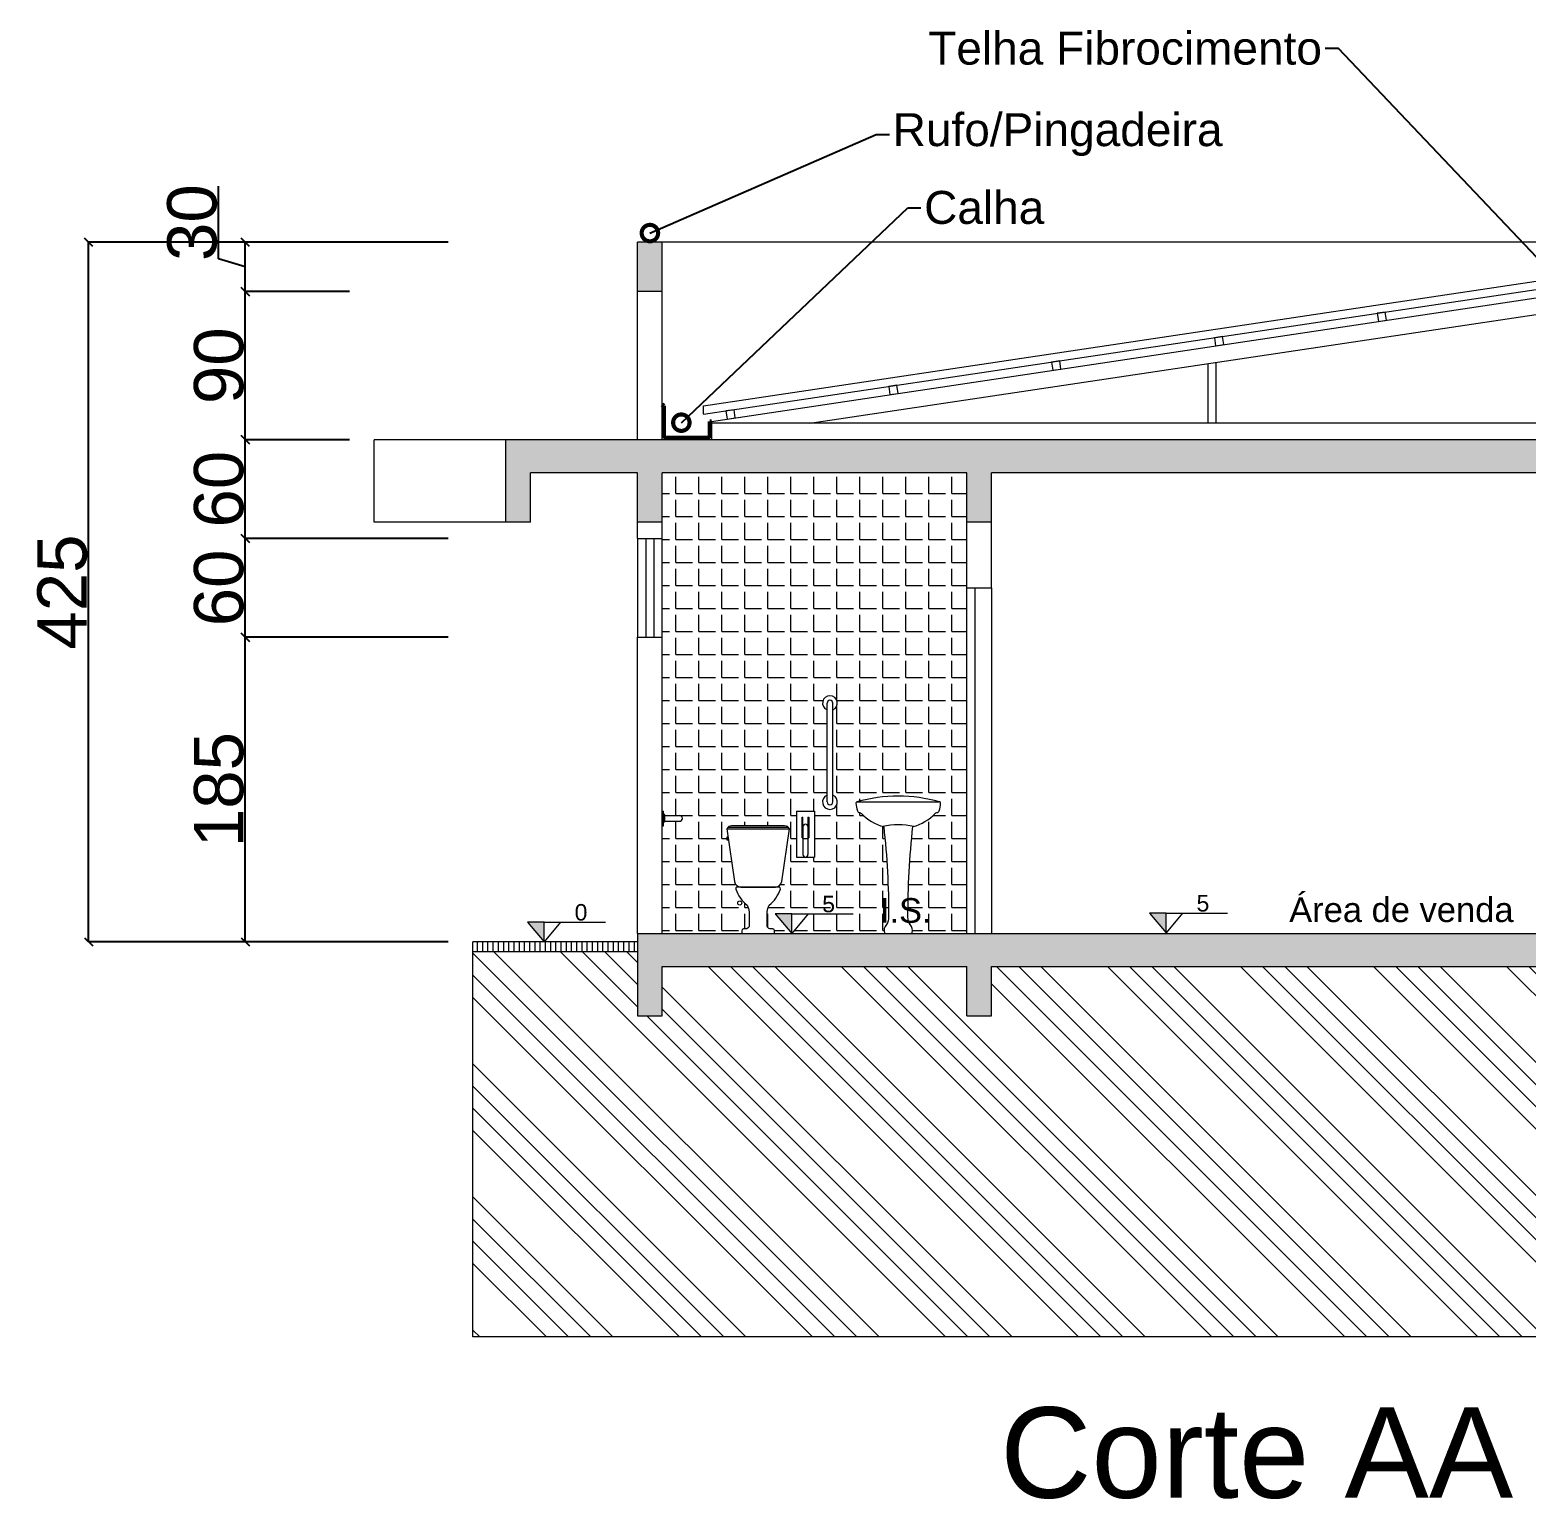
# Model space of a CAD drawing. Header units: millimetres. Extents: x -9997 to 44619, y -1295 to 91103.
# Drawn here: x -3745 to -2836, y 3035 to 3928 of the extents above; entities that cross this region are included whole.
import ezdxf
from ezdxf import colors
from ezdxf.entities.mleader import LeaderData, LeaderLine
from ezdxf.math import Vec2, Vec3

# ---------------------------------------------------------------- set-up
doc = ezdxf.new("R2010")
doc.units = ezdxf.units.MM
doc.header["$LTSCALE"] = 0.1
doc.layers.get('0').update_dxf_attribs({"lineweight": 5})
for name, color, linetype, lineweight in [('aberturas', 6, 'Continuous', 0), ('alvenaria', 5, 'Continuous', 9), ('alvenaria longe', 253, 'Continuous', 0), ('Calha', 7, 'Continuous', 60), ('cota de nivel', 1, 'Continuous', 5), ('Cotas', 250, 'Continuous', 30), ('Hachuras', 250, 'Continuous', 0), ('mobiliario', 242, 'Continuous', 0), ('piso', 254, 'Continuous', 0), ('Telha Fibrocimento', 252, 'Continuous', 0), ('telhado', 40, 'Continuous', 5)]:
    doc.layers.add(name, color=color, linetype=linetype, lineweight=lineweight)
for name, color, linetype in [('ARQ-MOVEIS', 252, 'Continuous'), ('ARQ-NOME-AMBIENTE', 7, 'Continuous'), ('nome de ambiente', 3, 'Continuous')]:
    doc.layers.add(name, color=color, linetype=linetype)
doc.layers.add('corte terreno', color=7, linetype='Continuous', lineweight=5, true_color=0x4f342a)
doc.styles.get("Standard").update_dxf_attribs({"font": 'arial.ttf'})
doc.styles.add('TITULO-NBC', font='arial.ttf')
doc.dimstyles.new('ISO-25', dxfattribs={"dimtxt": 30, "dimasz": 5, "dimexe": 0, "dimexo": 15, "dimtad": 1, "dimtxsty": 'Standard', "dimblk": 'OBLIQUE', "dimcen": 0, "dimclrd": 7, "dimclre": 7, "dimclrt": 7, "dimadec": 8, "dimazin": 0, "dimtfac": 1, "dimtmove": 0, "dimatfit": 3, "dimldrblk": 'OBLIQUE', "dimfxl": 5, "dimtfillclr": 250, "dimarcsym": 0})

# ---------------------------------------------------------------- blocks, each defined once
blk = doc.blocks.new('_DotSmall')
at = {"color": 0, "linetype": 'ByBlock', "const_width": 0.5}
blk.add_lwpolyline([(-0.0625, 0, 1), (0.0625, 0, 1)], format="xyb", close=True, dxfattribs=at)
blk = doc.blocks.new('_Oblique')
at = {"color": 0, "linetype": 'ByBlock', "lineweight": -2}
blk.add_line((-0.5, -0.5), (0.5, 0.5), dxfattribs=at)
blk = doc.blocks.new('*D170')
at = {"layer": 'alvenaria', "color": 7, "linetype": 'ByBlock', "lineweight": -2, "transparency": 16777216}
for p, q in [((-3490.91, 3558.79), (-3614.21, 3558.79)), ((-3490.91, 3373.79), (-3614.21, 3373.79))]:
    blk.add_line(p, q, dxfattribs=at)
at = {"layer": 'alvenaria', "color": 7, "lineweight": -2, "transparency": 16777216}
blk.add_line((-3614.21, 3373.79), (-3614.21, 3558.79), dxfattribs=at)
at = {"layer": 'Defpoints', "color": 0, "linetype": 'ByBlock', "transparency": 16777216}
for p in [(-3614.21, 3558.79), (-3475.91, 3558.79), (-3475.91, 3373.79)]:
    blk.add_point(p, dxfattribs=at)
at = {"layer": 'alvenaria', "color": 7, "linetype": 'ByBlock', "lineweight": -2, "transparency": 16777216, "xscale": 5, "yscale": 5, "zscale": 5}
for p, rotation in [((-3614.21, 3558.79), 90), ((-3614.21, 3373.79), 270)]:
    blk.add_blockref('_Oblique', p, dxfattribs=dict(at, rotation=rotation))
at = {"layer": 'alvenaria', "color": 7, "linetype": 'ByBlock', "transparency": 16777216, "insert": (-3630.16, 3466.29), "char_height": 30, "attachment_point": 5, "rotation": 90}
blk.add_mtext('185', dxfattribs=at)
blk = doc.blocks.new('*D171')
at = {"layer": 'alvenaria', "color": 7, "linetype": 'ByBlock', "lineweight": -2, "transparency": 16777216}
for p, q in [((-3490.91, 3618.79), (-3614.21, 3618.79)), ((-3490.91, 3558.79), (-3614.21, 3558.79))]:
    blk.add_line(p, q, dxfattribs=at)
at = {"layer": 'alvenaria', "color": 7, "lineweight": -2, "transparency": 16777216}
blk.add_line((-3614.21, 3558.79), (-3614.21, 3618.79), dxfattribs=at)
at = {"layer": 'Defpoints', "color": 0, "linetype": 'ByBlock', "transparency": 16777216}
for p in [(-3614.21, 3618.79), (-3475.91, 3618.79), (-3475.91, 3558.79)]:
    blk.add_point(p, dxfattribs=at)
at = {"layer": 'alvenaria', "color": 7, "linetype": 'ByBlock', "lineweight": -2, "transparency": 16777216, "xscale": 5, "yscale": 5, "zscale": 5}
for p, rotation in [((-3614.21, 3618.79), 90), ((-3614.21, 3558.79), 270)]:
    blk.add_blockref('_Oblique', p, dxfattribs=dict(at, rotation=rotation))
at = {"layer": 'alvenaria', "color": 7, "linetype": 'ByBlock', "transparency": 16777216, "insert": (-3630.16, 3588.79), "char_height": 30, "attachment_point": 5, "rotation": 90}
blk.add_mtext('60', dxfattribs=at)
blk = doc.blocks.new('*D172')
at = {"layer": 'alvenaria', "color": 7, "linetype": 'ByBlock', "lineweight": -2, "transparency": 16777216}
for p, q in [((-3550.91, 3678.79), (-3614.21, 3678.79)), ((-3490.91, 3618.79), (-3614.21, 3618.79))]:
    blk.add_line(p, q, dxfattribs=at)
at = {"layer": 'alvenaria', "color": 7, "lineweight": -2, "transparency": 16777216}
blk.add_line((-3614.21, 3618.79), (-3614.21, 3678.79), dxfattribs=at)
at = {"layer": 'Defpoints', "color": 0, "linetype": 'ByBlock', "transparency": 16777216}
for p in [(-3614.21, 3678.79), (-3535.91, 3678.79), (-3475.91, 3618.79)]:
    blk.add_point(p, dxfattribs=at)
at = {"layer": 'alvenaria', "color": 7, "linetype": 'ByBlock', "lineweight": -2, "transparency": 16777216, "xscale": 5, "yscale": 5, "zscale": 5}
for p, rotation in [((-3614.21, 3678.79), 90), ((-3614.21, 3618.79), 270)]:
    blk.add_blockref('_Oblique', p, dxfattribs=dict(at, rotation=rotation))
at = {"layer": 'alvenaria', "color": 7, "linetype": 'ByBlock', "transparency": 16777216, "insert": (-3630.16, 3648.79), "char_height": 30, "attachment_point": 5, "rotation": 90}
blk.add_mtext('60', dxfattribs=at)
blk = doc.blocks.new('*D173')
at = {"layer": 'alvenaria', "color": 7, "linetype": 'ByBlock', "lineweight": -2, "transparency": 16777216}
for p, q in [((-3550.91, 3768.79), (-3614.21, 3768.79)), ((-3550.91, 3678.79), (-3614.21, 3678.79))]:
    blk.add_line(p, q, dxfattribs=at)
at = {"layer": 'alvenaria', "color": 7, "lineweight": -2, "transparency": 16777216}
blk.add_line((-3614.21, 3678.79), (-3614.21, 3768.79), dxfattribs=at)
at = {"layer": 'Defpoints', "color": 0, "linetype": 'ByBlock', "transparency": 16777216}
for p in [(-3614.21, 3768.79), (-3535.91, 3768.79), (-3535.91, 3678.79)]:
    blk.add_point(p, dxfattribs=at)
at = {"layer": 'alvenaria', "color": 7, "linetype": 'ByBlock', "lineweight": -2, "transparency": 16777216, "xscale": 5, "yscale": 5, "zscale": 5}
for p, rotation in [((-3614.21, 3768.79), 90), ((-3614.21, 3678.79), 270)]:
    blk.add_blockref('_Oblique', p, dxfattribs=dict(at, rotation=rotation))
at = {"layer": 'alvenaria', "color": 7, "linetype": 'ByBlock', "transparency": 16777216, "insert": (-3630.16, 3723.79), "char_height": 30, "attachment_point": 5, "rotation": 90}
blk.add_mtext('90', dxfattribs=at)
blk = doc.blocks.new('*D174')
at = {"layer": 'alvenaria', "color": 7, "lineweight": -2, "transparency": 16777216}
for p, q in [((-3630.48, 3788.67), (-3630.48, 3832.77)), ((-3614.21, 3768.79), (-3614.21, 3798.79)), ((-3614.21, 3783.79), (-3630.48, 3788.67))]:
    blk.add_line(p, q, dxfattribs=at)
at = {"layer": 'alvenaria', "color": 7, "linetype": 'ByBlock', "lineweight": -2, "transparency": 16777216}
for p, q in [((-3550.91, 3798.79), (-3614.21, 3798.79)), ((-3550.91, 3768.79), (-3614.21, 3768.79))]:
    blk.add_line(p, q, dxfattribs=at)
at = {"layer": 'Defpoints', "color": 0, "linetype": 'ByBlock', "transparency": 16777216}
for p in [(-3614.21, 3798.79), (-3535.91, 3798.79), (-3535.91, 3768.79)]:
    blk.add_point(p, dxfattribs=at)
at = {"layer": 'alvenaria', "color": 7, "linetype": 'ByBlock', "lineweight": -2, "transparency": 16777216, "xscale": 5, "yscale": 5, "zscale": 5}
for p, rotation in [((-3614.21, 3798.79), 90), ((-3614.21, 3768.79), 270)]:
    blk.add_blockref('_Oblique', p, dxfattribs=dict(at, rotation=rotation))
at = {"layer": 'alvenaria', "color": 7, "linetype": 'ByBlock', "transparency": 16777216, "insert": (-3646.43, 3810.72), "char_height": 30, "attachment_point": 5, "rotation": 90}
blk.add_mtext('30', dxfattribs=at)
blk = doc.blocks.new('*D175')
at = {"layer": 'alvenaria', "color": 7, "linetype": 'ByBlock', "lineweight": -2, "transparency": 16777216}
for p, q in [((-3490.91, 3798.79), (-3709.38, 3798.79)), ((-3490.91, 3373.79), (-3709.38, 3373.79))]:
    blk.add_line(p, q, dxfattribs=at)
at = {"layer": 'alvenaria', "color": 7, "lineweight": -2, "transparency": 16777216}
blk.add_line((-3709.38, 3373.79), (-3709.38, 3798.79), dxfattribs=at)
at = {"layer": 'Defpoints', "color": 0, "linetype": 'ByBlock', "transparency": 16777216}
for p in [(-3709.38, 3798.79), (-3475.91, 3798.79), (-3475.91, 3373.79)]:
    blk.add_point(p, dxfattribs=at)
at = {"layer": 'alvenaria', "color": 7, "linetype": 'ByBlock', "lineweight": -2, "transparency": 16777216, "xscale": 5, "yscale": 5, "zscale": 5}
for p, rotation in [((-3709.38, 3798.79), 90), ((-3709.38, 3373.79), 270)]:
    blk.add_blockref('_Oblique', p, dxfattribs=dict(at, rotation=rotation))
at = {"layer": 'alvenaria', "color": 7, "linetype": 'ByBlock', "transparency": 16777216, "insert": (-3725.32, 3586.29), "char_height": 30, "attachment_point": 5, "rotation": 90}
blk.add_mtext('425', dxfattribs=at)

msp = doc.modelspace()

# ---------------------------------------------------------------- hatches: boundary and pattern name
at = {"layer": 'corte terreno', "linetype": 'ByBlock'}
h = msp.add_hatch(dxfattribs=at)
h.set_pattern_fill('ANSI34', color=256, scale=3, angle=-90)
h.set_pattern_definition([(315, (-5174.917, -3730.23), (40.41115, 40.41115), []), (315, (-5174.917, -3743.7), (40.41115, 40.41115), []), (315, (-5174.917, -3757.17), (40.41115, 40.41115), []), (315, (-5174.917, -3770.64), (40.41115, 40.41115), [])])
h.paths.add_polyline_path([(-1993.614, 3133.792), (-1993.614, 3289.812), (-2093.614, 3293.784), (-2093.614, 3273.792), (-2108.614, 3273.792), (-2108.614, 3358.792), (-2268.214, 3358.792), (-2268.214, 3328.792), (-2283.214, 3328.792), (-2283.214, 3358.792), (-2761.314, 3358.792), (-2761.314, 3328.792), (-2776.314, 3328.792), (-2776.314, 3358.792), (-3160.914, 3358.792), (-3160.914, 3328.792), (-3175.914, 3328.792), (-3175.914, 3358.792), (-3360.914, 3358.792), (-3360.914, 3328.792), (-3375.914, 3328.792), (-3375.914, 3367.792), (-3475.914, 3367.792), (-3475.914, 3133.792)])
at = {"layer": 'cota de nivel', "linetype": 'ByBlock'}
h = msp.add_hatch(color=256, dxfattribs=at)
h.dxf.hatch_style = 1
h.paths.add_polyline_path([(-3282.29, 3390.816), (-3292.29, 3390.816), (-3282.29, 3378.792)])
h = msp.add_hatch(color=256, dxfattribs=at)
h.dxf.hatch_style = 1
h.paths.add_polyline_path([(-3054.894, 3391.287), (-3064.894, 3391.287), (-3054.894, 3379.263)])
h = msp.add_hatch(color=256, dxfattribs=at)
h.dxf.hatch_style = 1
h.paths.add_polyline_path([(-3432.672, 3385.816), (-3442.672, 3385.816), (-3432.672, 3373.792)])
at = {"layer": 'Hachuras', "linetype": 'ByBlock', "true_color": 0x000000}
h = msp.add_hatch(dxfattribs=at)
h.set_pattern_fill('AR-CONC', color=18, scale=0.08, angle=-90)
h.set_pattern_definition([(320, (-5174.917, -3730.23), (-1.275127, -14.574774), [1.524, -16.764]), (265, (-5174.917, -3730.23), (15.284548, 2.819474), [1.2192, -13.411247]), (10.45144, (-5175.023, -3731.445), (14.00942, -11.7553), [1.2952, -14.24722]), (316.1842, (-5170.853, -3730.23), (-3.363386, -21.686323), [2.286, -25.146]), (6.63556, (-5171.133, -3732.037), (19.79409, -18.99233), [1.9428, -21.37085]), (261.18415, (-5170.853, -3730.23), (19.79409, -18.99233), [1.8288, -20.11678]), (291, (-5171.869, -3732.262), (-8.181216, -12.129151), [1.524, -16.764]), (236, (-5171.869, -3732.262), (14.735037, -4.944162), [1.2192, -13.4112]), (341.45144, (-5172.551, -3733.273), (6.553822, -17.073314), [1.2952, -14.247195]), (307.5, (-5174.917, -3730.23), (6.764403, -0.2470883), [0, -13.24864, 0, -13.6144, 0, -13.462]), (277.5, (-5174.917, -3730.23), (8.014446, -5.345573), [0, -7.76224, 0, -12.94384, 0, -5.1308]), (237.5, (-5174.917, -3725.6986), (-0.4582995, -10.8472476), [0, -5.08, 0, -15.8496, 0, -21.0312]), (227.5, (-5174.917, -3723.667), (2.034119, -11.850335), [0, -6.604, 0, -10.52576, 0, -14.9352])])
h.paths.add_polyline_path([(-3375.914, 3678.792), (-3455.914, 3678.792), (-3455.914, 3628.792), (-3440.914, 3628.792), (-3440.914, 3658.792), (-3375.914, 3658.792), (-3375.914, 3628.792), (-3360.914, 3628.792), (-3360.914, 3658.792), (-3175.914, 3658.792), (-3175.914, 3628.792), (-3160.914, 3628.792), (-3160.914, 3658.792), (-2776.314, 3658.792), (-2776.314, 3628.792), (-2761.314, 3628.792), (-2761.314, 3658.792), (-2283.214, 3658.792), (-2283.214, 3628.792), (-2268.214, 3628.792), (-2268.214, 3658.792), (-2108.614, 3658.792), (-2108.614, 3628.792), (-2093.614, 3628.792), (-2093.614, 3678.792)])
h.paths.add_polyline_path([(-3160.914, 3358.792), (-2776.314, 3358.792), (-2776.314, 3328.792), (-2761.314, 3328.792), (-2761.314, 3358.792), (-2283.214, 3358.792), (-2283.214, 3328.792), (-2268.214, 3328.792), (-2268.214, 3358.792), (-2108.614, 3358.792), (-2108.614, 3273.792), (-2093.614, 3273.792), (-2093.614, 3303.792), (-2093.614, 3378.792), (-3375.914, 3378.792), (-3375.914, 3358.792), (-3375.914, 3328.792), (-3360.914, 3328.792), (-3360.914, 3358.792), (-3175.914, 3358.792), (-3175.914, 3328.792), (-3160.914, 3328.792)])
h.paths.add_polyline_path([(-3360.914, 3798.792), (-3375.914, 3798.792), (-3375.914, 3768.792), (-3360.914, 3768.792)])
h.paths.add_polyline_path([(-2253.961, 3918.792), (-2257.855, 3898.792), (-2108.614, 3898.792), (-2108.614, 3868.792), (-2093.614, 3868.792), (-2093.614, 3918.792)])
h.paths.add_polyline_path([(-2283.214, 3918.792), (-2283.214, 3868.792), (-2268.214, 3868.792), (-2268.214, 3898.792), (-2257.855, 3898.792), (-2253.961, 3918.792)])
at = {"layer": 'Hachuras', "linetype": 'ByBlock', "lineweight": 0, "true_color": 0x7aafdf}
h = msp.add_hatch(dxfattribs=at)
h.set_pattern_fill('ANGLE', color=143, scale=2)
h.set_pattern_definition([(0, (-2835.777, 0), (0, 13.97), [10.16, -3.81]), (90, (-2835.777, 0), (-13.97, 9e-16), [10.16, -3.81])])
h.paths.add_polyline_path([(-3175.914, 3658.792), (-3360.914, 3658.792), (-3360.914, 3453.276), (-3360.164, 3453.276), (-3360.164, 3451.526), (-3359.406, 3450.551), (-3350.414, 3450.551, -1), (-3350.414, 3447.051), (-3359.414, 3447.051), (-3360.164, 3446.026), (-3360.164, 3444.276), (-3360.914, 3444.276), (-3360.914, 3378.792), (-3312.674, 3378.792), (-3312.674, 3380.399, -0.3967465), (-3311.587, 3381.638), (-3309.786, 3381.638, 0.2286061), (-3308.122, 3383.242), (-3308.122, 3392.109, 0.0578386), (-3309.335, 3396.029, -0.1464857), (-3316.166, 3405.744, -0.4135001), (-3315.55, 3407.079), (-3313.191, 3407.079, -0.3486096), (-3317.042, 3410.416), (-3320.695, 3435.833), (-3321.211, 3435.833), (-3321.211, 3435.626), (-3321.418, 3435.626), (-3321.418, 3437.585), (-3321.211, 3437.585), (-3321.211, 3437.379), (-3320.917, 3437.379), (-3321.656, 3442.521, -0.2500328), (-3318.783, 3444.298), (-3286.565, 3444.298, -0.2500328), (-3283.692, 3442.521), (-3288.307, 3410.416, -0.3486096), (-3292.157, 3407.079), (-3289.799, 3407.079, -0.4135001), (-3289.182, 3405.744, -0.1464857), (-3296.013, 3396.029, 0.0578386), (-3297.226, 3392.109), (-3297.226, 3383.242, 0.2286061), (-3295.562, 3381.638), (-3293.99, 3381.638, -0.431899), (-3292.674, 3380.483), (-3292.674, 3378.792), (-3282.29, 3378.792), (-3292.29, 3390.816), (-3282.29, 3390.816), (-3272.29, 3390.816), (-3282.29, 3378.792), (-3225.432, 3378.792, -0.3996186), (-3225.931, 3379.267, -0.2829319), (-3224.686, 3384.303, 0.1462659), (-3223.429, 3388.89, 0.0291996), (-3226.415, 3443.804, -0.1460706), (-3239.94, 3451.839, 0.2014424), (-3240.998, 3452.322, -0.3199477), (-3242.39, 3453.371, -0.0578761), (-3243.259, 3457.877, -0.3798983), (-3242.675, 3458.765, -0.1440356), (-3192.41, 3458.765, -0.3798999), (-3191.826, 3457.877, -0.0578555), (-3192.694, 3453.372, -0.321104), (-3194.092, 3452.322, 0.2006534), (-3195.145, 3451.839, -0.1460706), (-3208.67, 3443.804, 0.0292634), (-3211.655, 3388.779, 0.1309949), (-3210.399, 3384.298, -0.2829151), (-3209.154, 3379.263, -0.3970762), (-3209.653, 3378.792), (-3175.914, 3378.792)])
h.paths.add_polyline_path([(-3257.274, 3462.938, -4.9404463), (-3260.774, 3462.938), (-3260.774, 3514.646, -4.9404463), (-3257.274, 3514.646)], flags=16)
h.paths.add_polyline_path([(-3268.436, 3453.276), (-3268.436, 3425.276), (-3279.436, 3425.276), (-3279.436, 3453.276)], flags=16)
h.paths.add_polyline_path([(-3271.936, 3449.538), (-3271.936, 3436.943), (-3272.436, 3436.943), (-3272.436, 3426.776, -1), (-3275.436, 3426.776), (-3275.436, 3436.943), (-3275.936, 3436.943), (-3275.936, 3449.538), (-3275.436, 3449.538), (-3275.436, 3443.776, -1), (-3272.436, 3443.776), (-3272.436, 3449.538)], flags=16)
h.paths.add_polyline_path([(-3312.586, 3397.402, -1), (-3315.094, 3397.402, -1)], flags=16)
h.paths.add_polyline_path([(-3266.838, 3386.304), (-3254.069, 3386.304), (-3254.069, 3406.911), (-3266.838, 3406.911)], flags=24)
at = {"layer": 'piso', "linetype": 'ByBlock', "true_color": 0xc7c8ca}
h = msp.add_hatch(dxfattribs=at)
h.set_pattern_fill('ANSI31', color=9, angle=45)
h.set_pattern_definition([(90, (-5174.917, -3730.23), (-3.175, 1e-15), [])])
h.paths.add_polyline_path([(-3375.914, 3367.792), (-3375.914, 3373.792), (-3475.914, 3373.792), (-3475.914, 3367.792)])

# ---------------------------------------------------------------- linework, layer by layer
at = {"layer": 'aberturas', "linetype": 'ByBlock'}
for p, q in [((-3370.914, 3618.792), (-3370.914, 3558.792)), ((-3365.914, 3558.792), (-3365.914, 3618.792)), ((-3175.914, 3378.792), (-3175.914, 3588.792)), ((-3170.914, 3378.792), (-3170.914, 3588.792))]:
    msp.add_line(p, q, dxfattribs=at)
at = {"layer": 'alvenaria'}
for p, q in [((-3375.914, 3678.792), (-3375.914, 3798.792)), ((-3360.914, 3678.792), (-3360.914, 3798.792)), ((-2093.614, 3678.792), (-3375.914, 3678.792)), ((-3440.914, 3628.792), (-3440.914, 3658.792)), ((-3375.914, 3618.792), (-3375.914, 3658.792)), ((-3360.914, 3618.792), (-3360.914, 3658.792)), ((-3175.914, 3658.792), (-3360.914, 3658.792)), ((-3175.914, 3588.792), (-3175.914, 3658.792)), ((-3160.914, 3588.792), (-3160.914, 3658.792)), ((-2776.314, 3658.792), (-3160.914, 3658.792)), ((-3440.914, 3628.792), (-3455.914, 3628.792)), ((-3360.914, 3628.792), (-3375.914, 3628.792)), ((-3160.914, 3628.792), (-3175.914, 3628.792)), ((-3375.914, 3618.792), (-3360.914, 3618.792)), ((-3175.914, 3588.792), (-3160.914, 3588.792)), ((-3175.914, 3588.792), (-3160.914, 3588.792)), ((-3375.914, 3378.792), (-3375.914, 3558.792)), ((-3375.914, 3558.792), (-3360.914, 3558.792)), ((-3360.914, 3378.792), (-3360.914, 3558.792)), ((-3375.914, 3378.792), (-2093.614, 3378.792)), ((-3375.914, 3378.792), (-3375.914, 3358.792)), ((-3375.914, 3358.792), (-3375.914, 3328.792)), ((-3360.914, 3358.792), (-3175.914, 3358.792)), ((-3360.914, 3328.792), (-3360.914, 3358.792)), ((-3175.914, 3328.792), (-3175.914, 3358.792)), ((-3160.914, 3358.792), (-2776.314, 3358.792)), ((-3160.914, 3328.792), (-3160.914, 3358.792)), ((-3375.914, 3328.792), (-3360.914, 3328.792)), ((-3175.914, 3328.792), (-3160.914, 3328.792))]:
    msp.add_line(p, q, dxfattribs=at)
at = {"layer": 'alvenaria', "linetype": 'ByBlock'}
for p, q in [((-3360.914, 3798.792), (-3375.914, 3798.792)), ((-3360.914, 3768.792), (-3375.914, 3768.792)), ((-3455.914, 3628.792), (-3455.914, 3678.792)), ((-3375.914, 3678.792), (-3455.914, 3678.792)), ((-3375.914, 3658.792), (-3440.914, 3658.792))]:
    msp.add_line(p, q, dxfattribs=at)
at = {"layer": 'alvenaria longe'}
msp.add_line((-2283.214, 3798.792), (-3360.914, 3798.792), dxfattribs=at)
at = {"layer": 'alvenaria longe', "linetype": 'ByBlock'}
for p, q in [((-3535.914, 3628.792), (-3535.914, 3678.792)), ((-3455.914, 3678.792), (-3535.914, 3678.792)), ((-3455.914, 3628.792), (-3535.914, 3628.792)), ((-3375.914, 3618.792), (-3375.914, 3558.792)), ((-3360.914, 3558.792), (-3360.914, 3618.792)), ((-3160.914, 3588.792), (-3160.914, 3379.263))]:
    msp.add_line(p, q, dxfattribs=at)
at = {"layer": 'ARQ-MOVEIS', "linetype": 'Continuous', "lineweight": 0}
for centre, radius, start, end in [((-3216.942, 3379.716), 9, 182.829728, 182.859105), ((-3218.143, 3379.716), 9, 357.140895, 357.170272), ((-3209.653, 3379.292), 0.5, 357.135495, 357.656003)]:
    msp.add_arc(centre, radius, start, end, dxfattribs=at)
at = {"layer": 'Calha', "linetype": 'ByBlock'}
for p, q in [((-3359.914, 3699.316), (-3360.914, 3700.316)), ((-3359.914, 3679.792), (-3359.914, 3699.316)), ((-3331.914, 3689.954), (-3331.914, 3679.792)), ((-3331.914, 3689.954), (-3330.914, 3689.954)), ((-3331.914, 3679.792), (-3359.914, 3679.792))]:
    msp.add_line(p, q, dxfattribs=at)
at = {"layer": 'corte terreno'}
for p, q in [((-3375.914, 3367.792), (-3475.914, 3367.792)), ((-3475.914, 3133.792), (-3475.914, 3367.792)), ((-1993.614, 3133.792), (-3475.914, 3133.792))]:
    msp.add_line(p, q, dxfattribs=at)
at = {"layer": 'cota de nivel', "linetype": 'ByBlock'}
for p, q in [((-3282.29, 3390.816), (-3292.29, 3390.816)), ((-3292.29, 3390.816), (-3282.29, 3378.792)), ((-3282.29, 3378.792), (-3282.29, 3390.816)), ((-3282.29, 3390.816), (-3272.29, 3390.816)), ((-3272.29, 3390.816), (-3282.29, 3378.792)), ((-3272.29, 3390.816), (-3245.018, 3390.816)), ((-3054.894, 3391.287), (-3064.894, 3391.287)), ((-3064.894, 3391.287), (-3054.894, 3379.263)), ((-3054.894, 3379.263), (-3054.894, 3391.287)), ((-3054.894, 3391.287), (-3044.894, 3391.287)), ((-3044.894, 3391.287), (-3054.894, 3379.263)), ((-3044.894, 3391.287), (-3017.622, 3391.287)), ((-3432.672, 3385.816), (-3442.672, 3385.816)), ((-3442.672, 3385.816), (-3432.672, 3373.792)), ((-3432.672, 3373.792), (-3432.672, 3385.816)), ((-3432.672, 3385.816), (-3422.672, 3385.816)), ((-3422.672, 3385.816), (-3432.672, 3373.792)), ((-3422.672, 3385.816), (-3395.4, 3385.816))]:
    msp.add_line(p, q, dxfattribs=at)
at = {"layer": 'mobiliario', "lineweight": 0}
for p, q in [((-3260.774, 3458.792), (-3260.774, 3518.792)), ((-3257.274, 3458.792), (-3257.274, 3518.792)), ((-3360.914, 3453.276), (-3360.164, 3453.276)), ((-3360.164, 3444.276), (-3360.164, 3453.276)), ((-3360.164, 3451.526), (-3359.414, 3450.562)), ((-3360.164, 3446.026), (-3359.414, 3447.051)), ((-3359.414, 3450.551), (-3350.414, 3450.551)), ((-3359.414, 3447.04), (-3359.414, 3450.551)), ((-3359.414, 3447.051), (-3350.414, 3447.051)), ((-3279.436, 3453.276), (-3268.436, 3453.276)), ((-3279.436, 3453.276), (-3279.436, 3425.276)), ((-3275.936, 3436.943), (-3275.936, 3449.538)), ((-3275.936, 3449.538), (-3275.436, 3449.538)), ((-3275.436, 3443.776), (-3275.436, 3449.538)), ((-3272.436, 3449.538), (-3271.936, 3449.538)), ((-3272.436, 3449.538), (-3272.436, 3426.776)), ((-3271.936, 3449.538), (-3271.936, 3436.943)), ((-3268.436, 3453.276), (-3268.436, 3425.276)), ((-3360.914, 3444.276), (-3360.164, 3444.276)), ((-3275.936, 3436.943), (-3275.436, 3436.943)), ((-3275.436, 3443.776), (-3275.436, 3426.776)), ((-3272.436, 3436.943), (-3271.936, 3436.943)), ((-3279.436, 3425.276), (-3268.436, 3425.276))]:
    msp.add_line(p, q, dxfattribs=at)
at = {"layer": 'mobiliario', "linetype": 'Continuous', "lineweight": 0}
msp.add_line((-3242.581, 3458.792), (-3192.617, 3458.792), dxfattribs=at)
at = {"layer": 'mobiliario', "linetype": 'ByBlock'}
msp.add_lwpolyline([(-3242.675, 3458.765, 0.3392324), (-3243.267, 3457.992, 0.0593475), (-3242.389, 3453.369, 0.3185798), (-3241.004, 3452.322, -0.2027553), (-3239.939, 3451.838, 0.1460552), (-3226.415, 3443.804, -0.0291996), (-3223.429, 3388.89, -0.1462659), (-3224.686, 3384.303, 0.2829319), (-3225.931, 3379.267, 0.3996223), (-3225.432, 3378.792), (-3209.653, 3378.792, 0.3970762), (-3209.154, 3379.263, 0.2829151), (-3210.399, 3384.298, -0.1309949), (-3211.655, 3388.779, -0.0292634), (-3208.67, 3443.804, 0.1460706), (-3195.145, 3451.839, -0.2033202), (-3194.077, 3452.322, 0.3182814), (-3192.694, 3453.372, 0.0593077), (-3191.817, 3457.992, 0.3392341), (-3192.41, 3458.765, 0.1440356), (-3242.675, 3458.765)], format="xyb", dxfattribs=at)
at = {"layer": 'mobiliario', "lineweight": 0}
for points in [[(-3321.656, 3442.521), (-3317.042, 3410.416, 0.3486096), (-3313.191, 3407.079), (-3292.157, 3407.079, 0.3486096), (-3288.307, 3410.416), (-3283.692, 3442.521, 0.2500328), (-3286.565, 3444.298), (-3318.783, 3444.298, 0.2500328)], [(-3312.674, 3378.792), (-3292.674, 3378.792), (-3292.674, 3380.483, 0.376491), (-3293.762, 3381.638), (-3295.562, 3381.638, -0.2286061), (-3297.226, 3383.242), (-3297.226, 3392.109, -0.0578386), (-3296.013, 3396.029, 0.1472849), (-3289.162, 3405.806, 0.3953936), (-3289.799, 3407.079), (-3315.55, 3407.079, 0.3953936), (-3316.187, 3405.806, 0.1472849), (-3309.335, 3396.029, -0.0578386), (-3308.122, 3392.109), (-3308.122, 3383.242, -0.2286061), (-3309.786, 3381.638), (-3311.587, 3381.638, 0.376491), (-3312.674, 3380.483)]]:
    msp.add_lwpolyline(points, format="xyb", close=True, dxfattribs=at)
for points in [[(-3321.656, 3442.521), (-3283.692, 3442.521)], [(-3320.917, 3437.379), (-3321.211, 3437.379)], [(-3321.211, 3435.833), (-3320.695, 3435.833)], [(-3320.755, 3443.552), (-3284.594, 3443.552)]]:
    msp.add_lwpolyline(points, dxfattribs=at)
msp.add_lwpolyline([(-3321.211, 3437.585), (-3321.211, 3435.626), (-3321.418, 3435.626), (-3321.418, 3437.585)], close=True, dxfattribs=at)
msp.add_circle((-3313.84, 3397.402), 1.254, dxfattribs=at)
for centre, radius, start, end in [((-3259.024, 3518.792), 4.5, 292.88538, 247.11462), ((-3259.024, 3518.792), 1.75, 0, 180), ((-3259.024, 3458.792), 4.5, 112.88538, 67.11462), ((-3259.024, 3458.792), 1.75, 180, 0), ((-3350.414, 3448.801), 1.75, 270, 90), ((-3273.936, 3443.776), 1.5, 0, 180), ((-3273.936, 3426.776), 1.5, 180, 0)]:
    msp.add_arc(centre, radius, start, end, dxfattribs=at)
at = {"layer": 'mobiliario', "linetype": 'Continuous', "lineweight": 0}
msp.add_arc((-3217.549, 3399.31), 45.607, 78.110919, 101.878695, dxfattribs=at)
at = {"layer": 'piso'}
msp.add_line((-3375.914, 3373.792), (-3475.914, 3373.792), dxfattribs=at)
at = {"layer": 'piso', "linetype": 'ByBlock'}
msp.add_line((-3475.914, 3367.792), (-3475.914, 3373.792), dxfattribs=at)
at = {"layer": 'Telha Fibrocimento', "linetype": 'ByBlock'}
for p, q in [((-3335.914, 3699.316), (-2822.064, 3776.393)), ((-3335.914, 3694.26), (-2822.064, 3771.337)), ((-3335.914, 3694.26), (-3335.914, 3699.316))]:
    msp.add_line(p, q, dxfattribs=at)
at = {"layer": 'telhado', "linetype": 'ByBlock', "lineweight": 5}
for p, q in [((-3330.914, 3689.954), (-2822.064, 3766.281)), ((-3271.247, 3688.792), (-2822.064, 3756.169)), ((-3029.564, 3725.044), (-3029.564, 3688.792)), ((-3024.564, 3725.794), (-3024.564, 3688.792)), ((-3330.914, 3689.954), (-3330.914, 3678.792))]:
    msp.add_line(p, q, dxfattribs=at)
at = {"layer": 'telhado', "lineweight": 5}
msp.add_line((-2313.214, 3688.792), (-3330.914, 3688.792), dxfattribs=at)
at = {"layer": 'telhado', "linetype": 'ByBlock', "lineweight": 5}
for points in [[(-2920.958, 3751.447), (-2921.699, 3756.392), (-2926.644, 3755.65), (-2925.902, 3750.706), (-2920.958, 3751.447)], [(-3019.851, 3736.613), (-3020.593, 3741.558), (-3025.538, 3740.816), (-3024.796, 3735.872), (-3019.851, 3736.613)], [(-3118.745, 3721.779), (-3119.487, 3726.724), (-3124.431, 3725.982), (-3123.69, 3721.037), (-3118.745, 3721.779)], [(-3217.639, 3706.945), (-3218.38, 3711.89), (-3223.325, 3711.148), (-3222.583, 3706.203), (-3217.639, 3706.945)], [(-3316.532, 3692.111), (-3317.274, 3697.056), (-3322.219, 3696.314), (-3321.477, 3691.369), (-3316.532, 3692.111)]]:
    msp.add_lwpolyline(points, dxfattribs=at)

# ---------------------------------------------------------------- texts
at = {"layer": 'ARQ-NOME-AMBIENTE', "color": 5, "transparency": 33554687, "style": 'TITULO-NBC'}
for s, p in [('I.S.', (-3228.756, 3385.351)), ('Área de venda', (-2980.107, 3385.821))]:
    msp.add_text(s, height=15, dxfattribs=at).set_placement(p)
at = {"layer": 'cota de nivel', "lineweight": 5, "transparency": 33554687, "char_height": 10, "attachment_point": 1}
for s, insert in [('5', (-3263.758, 3401.765)), ('5', (-3036.363, 3402.235)), ('0', (-3414.141, 3396.765))]:
    msp.add_mtext_dynamic_manual_height_columns(s, width=13.84742, gutter_width=50, heights=[0], dxfattribs=dict(at, insert=insert))
at = {"layer": 'nome de ambiente', "color": 18, "lineweight": 0, "true_color": 0x000000}
msp.add_text('Corte AA', height=55, dxfattribs=at).set_placement((-3155.689, 3036.077))

# ---------------------------------------------------------------- dimensions: what is measured, and where the dimension line sits
at = {"layer": 'alvenaria', "color": 30, "linetype": 'ByBlock', "true_color": 0xf26722}
for base, p1, p2, override, picture, middle in [((-3614.214, 3798.792), (-3535.914, 3768.792), (-3535.914, 3798.792), {"dimtxt": 30, "dimtmove": 1}, '*D174', (-3646.431, 3789.297)), ((-3709.378, 3798.792), (-3475.914, 3373.792), (-3475.914, 3798.792), {"dimtxt": 30}, '*D175', (-3725.32, 3586.292)), ((-3614.214, 3768.792), (-3535.914, 3678.792), (-3535.914, 3768.792), {"dimtxt": 30, "dimtmove": 1}, '*D173', (-3630.156, 3723.792)), ((-3614.214, 3678.792), (-3475.914, 3618.792), (-3535.914, 3678.792), {"dimtxt": 30, "dimtmove": 1}, '*D172', (-3630.156, 3648.792)), ((-3614.214, 3618.792), (-3475.914, 3558.792), (-3475.914, 3618.792), {"dimtxt": 30, "dimtmove": 1}, '*D171', (-3630.156, 3588.792)), ((-3614.214, 3558.792), (-3475.914, 3373.792), (-3475.914, 3558.792), {"dimtxt": 30}, '*D170', (-3630.156, 3466.292))]:
    dim = msp.add_linear_dim(base=base, p1=p1, p2=p2, angle=90, dimstyle='ISO-25', override=override, dxfattribs=at)
    dim.commit()
    dim.dimension.update_dxf_attribs({"geometry": picture, "text_midpoint": middle})

# ---------------------------------------------------------------- leaders
at = {"layer": 'Cotas', "lineweight": 0}
ml = msp.add_multileader_mtext('Standard', dxfattribs=at)
ml.set_content('Telha Fibrocimento', color=256)
ml.set_leader_properties()
ml.set_arrow_properties(name='DOTSMALL')
ml.build(insert=Vec2(0, 0))
ml.multileader.update_dxf_attribs({"arrow_head_size": 20})
ctx = ml.context
ctx.base_point, ctx.char_height, ctx.arrow_head_size, ctx.plane_origin = Vec3(-3199.666, 3916.539), 20, 20, Vec3(-3090.772, 3789.366)
ctx.text_align_type = 2
notes = []
notes.append((ctx, [(1, (1, 1, 0), (-2950.217, 3916.539), (-1, 0), 8, [(0, [(-2822.064, 3781.453)], 0, [])])]))
ctx.mtext.insert, ctx.mtext.rotation, ctx.mtext.alignment, ctx.mtext.flow_direction = Vec3(-2960.217, 3926.703), 6.2831853, 3, 5
ml = msp.add_multileader_mtext('Standard', dxfattribs=at)
ml.set_content('Rufo/Pingadeira', color=256)
ml.set_leader_properties()
ml.set_arrow_properties(name='DOTSMALL')
ml.build(insert=Vec2(0, 0))
ml.multileader.update_dxf_attribs({"arrow_head_size": 20})
ctx = ml.context
ctx.base_point, ctx.char_height, ctx.arrow_head_size, ctx.plane_origin = Vec3(-3222.935, 3864.249), 20, 20, Vec3(-3442.725, 3873.883)
notes.append((ctx, [(0, (1, 1, 0), (-3230.935, 3864.249), (1, 0), 8, [(0, [(-3368.414, 3804.354)], 0, [])])]))
ctx.mtext.insert, ctx.mtext.rotation, ctx.mtext.flow_direction = Vec3(-3220.935, 3877.189), 6.2831853, 5
ml = msp.add_multileader_mtext('Standard', dxfattribs=at)
ml.set_content('Calha', color=256)
ml.set_leader_properties()
ml.set_arrow_properties(name='DOTSMALL')
ml.build(insert=Vec2(0, 0))
ml.multileader.update_dxf_attribs({"arrow_head_size": 20})
ctx = ml.context
ctx.base_point, ctx.char_height, ctx.arrow_head_size, ctx.plane_origin = Vec3(-3203.835, 3819.777), 20, 20, Vec3(-3423.625, 3758.704)
notes.append((ctx, [(0, (1, 1, 0), (-3211.835, 3819.777), (1, 0), 8, [(0, [(-3349.314, 3689.174)], 0, [])])]))
ctx.mtext.insert, ctx.mtext.rotation, ctx.mtext.flow_direction = Vec3(-3201.835, 3829.948), 6.2831853, 5
for ctx, leaders in notes:
    for number, flags, end, landing, length, lines in leaders:
        leader = LeaderData()
        leader.index, (leader.has_last_leader_line, leader.has_dogleg_vector, leader.attachment_direction) = number, flags
        leader.last_leader_point, leader.dogleg_vector, leader.dogleg_length = Vec3(end), Vec3(landing), length
        for number, points, colour, breaks in lines:
            line = LeaderLine()
            line.index, line.vertices, line.color, line.breaks = number, Vec3.list(points), colors.encode_raw_color(colour), breaks
            leader.lines.append(line)
        ctx.leaders.append(leader)

doc.saveas('drawing.dxf')
